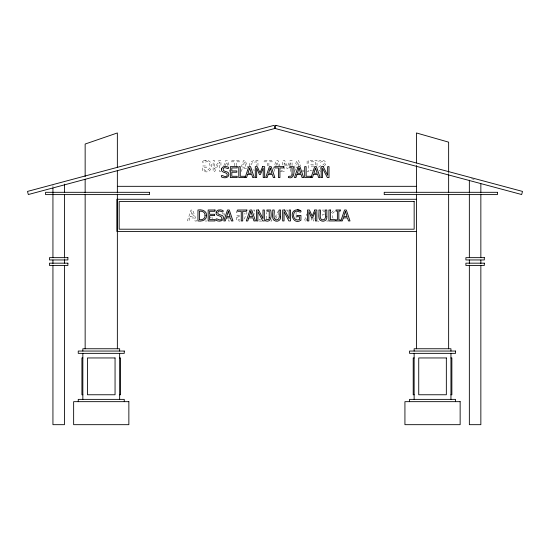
<?xml version="1.0" encoding="UTF-8"?>
<svg xmlns="http://www.w3.org/2000/svg" width="550" height="550" viewBox="0 0 550 550"><rect width="100%" height="100%" fill="white"/><g stroke="black" fill="none" stroke-linecap="round" stroke-linejoin="round"><path stroke-width="0.41" stroke-dasharray="2.75 2.06" d="M249.343 166.017C248.978 161.384 254.21 159.741 257.964 160.538L257.964 165.591M250.958 164.828L252.519 162.449L256.513 161.789L256.513 166.011M241.312 171.476L242.309 168.424L246.482 168.424L247.232 170.713M274.024 171.476L274.766 169.187M294.635 171.476L295.625 168.424M306.659 218.721L305.917 221.011L304.384 221.011L306.749 213.978M225.39 165.708L226.593 162.023L228.278 167.179M275.901 165.708L277.111 162.023L278.314 165.708M223.816 166.011L225.658 160.538L227.452 160.538L229.295 166.011M241.361 166.787L243.464 160.538L245.259 160.538L247.631 167.571M273.281 169.132L276.176 160.538L277.97 160.538L279.812 166.011M294.154 168.355L296.787 160.538L298.581 160.538L300.424 166.011M244.434 218.989L245.156 216.844L244.881 213.166M275.11 217.291L278.41 210.794M275.763 218.838L278.362 213.758M320.327 167.523L320.162 169.331M331.347 212.795L332.984 210.939L334.482 210.306M237.146 212.114L236.459 212.575L236.459 210.815M324.349 166.045L325.806 164.072L325.27 161.721A3.486 3.486 0 0 0 323.641 160.566L321.282 160.387L318.918 161.047C317.934 165.014 322.836 159.28 324.184 162.621C325.112 166.616 317.247 164.409 318.56 169.001M334.538 211.681C331.966 212.712 331.691 216.384 333.135 218.439M203.459 160.951L202.73 161.281C201.506 165.399 208.766 158.235 209.763 164.175C211.221 167.716 207.948 171.999 204.126 170.081L204.126 167.255L206.649 167.255L206.649 165.976L202.682 165.976L202.682 170.748C213.455 176.921 214.734 156.269 203.459 160.951A7.012 7.012 0 0 1 206.305 160.339M270.854 221.107L271.844 220.956L271.762 219.567M261.614 221.176L259.009 220.99M317.701 221.21L318.801 221.148M313.885 166.121L310.537 166.121L310.537 164.828L315.556 164.828L315.556 161.831L310.173 161.831L310.173 160.538L317.013 160.538L317.013 165.591M298.561 167.179L296.031 167.179L297.722 162.023L299.399 167.179M302.232 170.184L303.861 170.184M312.476 170.184L310.173 170.184L310.173 171.476M220.935 171.476L219.581 171.476L219.581 162.044L214.748 171.476L213.118 171.476L213.118 160.538L214.472 160.538L214.472 169.201L218.873 160.538L220.935 160.538L220.935 167.269M280.184 171.476L281.655 171.476L281.132 169.916M302.266 171.476L303.841 171.476M306.996 171.476L308.571 171.476L308.571 160.538L307.113 160.538L307.113 165.364M246.847 210.072L248.201 210.072M253.289 210.072L254.671 210.072L254.671 214.28M286.158 210.072L287.354 210.072L288.145 212.417M324.913 210.072L322.348 210.072L322.348 211.365L324.658 211.365M324.39 214.363L322.712 214.363L322.712 215.655L324.39 215.655M239.587 215.511L236.411 215.511L236.411 220.282L240.048 221.224M239.539 216.789L237.854 216.789L237.854 219.615L240.109 219.966M205.26 221.011L206.841 221.011M229.886 221.011L228.525 221.011L228.525 218.439M326.624 221.011L328.329 221.011M260.714 220L259.029 219.491M254.492 170.191L253.014 169.854M471.522 178.716L474.629 179.548M320.678 171.421L319.069 170.204M222.599 213.015L223.231 214.438M223.85 213.118L224.84 215.401M312.757 218.666L313.548 221.011L312.077 221.011L311.087 217.958M229.178 169.95L229.673 171.476M314.112 219.161L313.851 217.896M212.211 218.659L211.97 216.934M266.729 218.845L266.674 212.506M210.512 216.899L210.574 217.958M448.642 172.164L448.642 173.876M296.086 212.169L296.086 214.583M296.086 215.387L296.086 218.597M292.064 165.591L292.064 160.538L290.084 160.538L287.347 166.629L284.714 160.538L282.693 160.538L282.693 165.591M290.702 165.481L290.702 162.051L287.877 168.465L286.997 168.465L284.144 162.051L284.144 165.481M290.702 168.905L290.702 171.476M284.144 166.334L284.144 171.476L282.693 171.476L282.693 168.953M268.895 165.853L268.895 161.831L272.566 161.831L272.566 160.538L263.773 160.538L263.773 161.831L267.444 161.831L267.444 167.461M246.847 211.757L246.847 214.28M236.191 165.853L236.191 161.831L239.862 161.831L239.862 160.538L231.062 160.538L231.062 161.831L234.733 161.831L234.733 165.853M52.938 185.46L52.938 187.179M189.874 217.958L188.884 221.011L187.344 221.011L191.036 210.072L192.823 210.072L196.515 221.011L195.044 221.011L194.054 217.958L189.874 217.958M191.964 211.558L190.279 216.714L193.648 216.714L191.964 211.558M244.399 162.023L242.708 167.179L246.084 167.179L244.399 162.023"/><path stroke-width="0.82" d="M297.316 209.804C287.952 210.059 292.806 225.892 300.933 220.213L300.933 215.442L296.966 215.442L296.966 216.721L299.496 216.721L299.496 219.546C295.673 221.464 292.401 217.174 293.851 213.641C294.855 207.701 302.115 214.857 300.891 210.746L297.316 209.804A7.012 7.012 0 0 1 300.163 210.409M117.356 186.326L416.433 186.326M416.433 199.265L116.896 199.265L116.896 231.474L416.433 231.474M82.844 357.954L81.922 357.954L81.922 394.763L82.844 394.763M119.652 357.954L120.574 357.954L120.574 394.763L119.652 394.763M414.136 357.954L413.215 357.954L413.215 394.763L414.136 394.763M450.945 357.954L451.866 357.954L451.866 394.763L450.945 394.763M480.851 183.789L480.851 192.356M480.851 194.074L480.851 257.51M480.851 260.081L480.851 263.512M480.851 265.224L480.851 424.676L469.349 424.676L469.349 265.134M469.349 180.221L469.349 193.091M469.349 194.803L469.349 257.414M469.349 259.992L469.349 263.423M455.544 401.665L455.544 399.369L409.53 399.369L409.53 401.665M450.945 351.051L450.945 348.755L414.136 348.755L414.136 351.051M450.945 353.354L450.945 399.369M448.642 172.164L448.642 142.154L416.433 132.956L416.433 162.999M448.642 174.735L448.642 192.734M448.642 194.446L448.642 348.755M416.433 165.495L416.433 192.899M416.433 194.611L416.433 348.755M414.136 353.354L414.136 399.369M124.259 401.665L124.259 399.369L78.244 399.369L78.244 401.665M119.652 351.051L119.652 348.755L82.844 348.755L82.844 351.051M119.652 353.354L119.652 399.369M117.356 167.207L117.356 132.956L85.147 144.038L85.147 176.584M117.356 170.631L117.356 192.899M117.356 194.611L117.356 348.755M85.147 179.156L85.147 192.857M85.147 194.576L85.147 348.755M82.844 353.354L82.844 399.369M64.439 184.099L64.439 192.692M64.439 194.411L64.439 257.991M64.439 259.71L64.439 263.147M64.439 265.726L64.439 424.676L52.938 424.676L52.938 265.196M52.938 188.038L52.938 257.482M52.938 260.054L52.938 263.484M280.596 216.831C281.036 219.601 278.389 221.801 275.736 221.107C270.779 220.131 273.288 213.214 272.683 210.004L274.141 210.004C275.014 212.637 272.016 219.532 276.636 219.924C281.256 219.526 278.272 212.651 279.139 210.004L280.596 210.004L280.596 216.831M326.837 216.831C327.278 219.601 324.631 221.801 321.977 221.107C317.02 220.131 319.529 213.214 318.924 210.004L320.375 210.004C321.255 212.637 318.257 219.532 322.877 219.924C327.498 219.526 324.514 212.651 325.38 210.004L326.837 210.004L326.837 216.831M269.218 217.546C270.229 221.382 264.708 218.075 265.506 220.88C272.064 223.004 271.521 213.847 270.669 210.004L266.901 210.004L266.901 211.166L269.218 211.166L269.218 217.546M292.057 174.192C293.088 178.049 287.416 174.708 288.351 177.526C294.91 179.651 294.367 170.493 293.514 166.65L289.747 166.65L289.747 167.805L292.057 167.805L292.057 174.192M205.067 215.462C205.446 218.646 202.125 220.213 199.409 219.691L199.409 211.255C202.104 210.746 205.404 212.307 205.067 215.462M216.205 212.3C214.871 216.92 222.771 214.796 221.829 218.797C220.371 222.365 215.043 216.143 216.061 220.289C218.536 221.815 223.396 221.512 223.499 217.827C223.933 213.792 216.851 215.999 217.807 212.087C219.154 208.746 224.056 214.479 223.073 210.512L220.715 209.853L218.35 210.031A3.486 3.486 0 0 0 216.721 211.179L216.205 212.3M221.567 168.939C220.241 173.566 228.14 171.435 227.198 175.443C225.741 179.011 220.413 172.782 221.423 176.928C223.905 178.454 228.759 178.159 228.869 174.474C229.302 170.438 222.214 172.638 223.176 168.726C224.524 165.385 229.426 171.126 228.442 167.152L226.077 166.492L223.719 166.678A3.486 3.486 0 0 0 222.09 167.826L221.567 168.939M206.58 215.483C206.862 220.165 201.719 221.684 197.959 220.942L197.959 210.004C201.712 209.206 206.951 210.849 206.58 215.483M275.832 125.324L275 128.439L28.332 194.535L27.5 191.421L274.168 125.324L275 128.439L521.668 194.535L522.5 191.421L275.832 125.324M226.263 217.883L225.266 220.942L223.802 220.942L227.487 210.004L229.281 210.004L232.966 220.942L231.433 220.942L230.443 217.883L226.263 217.883M247.555 174.529L246.565 177.588L238.789 177.588L238.789 166.65L240.247 166.65L240.247 176.289L245.128 176.289L245.128 177.588L248.779 166.65L250.573 166.65L254.258 177.588L252.725 177.588L251.735 174.529L247.555 174.529M248.765 217.883L247.775 220.942L246.304 220.942L249.996 210.004L251.783 210.004L255.475 220.942L253.935 220.942L252.945 217.883L248.765 217.883M268.166 174.529L267.176 177.588L265.705 177.588L269.39 166.65L271.184 166.65L274.869 177.588L273.336 177.588L272.346 174.529L268.166 174.529M296.938 174.529L295.948 177.588L294.477 177.588L298.162 166.65L299.956 166.65L303.641 177.588L302.108 177.588L301.118 174.529L296.938 174.529M313.445 174.529L312.448 177.588L304.679 177.588L304.679 166.65L306.137 166.65L306.137 176.289L311.018 176.289L311.018 177.588L314.669 166.65L316.463 166.65L320.148 177.588L318.615 177.588L317.625 174.529L313.445 174.529M343.296 217.883L342.306 220.942L340.835 220.942L344.52 210.004L346.314 210.004L349.999 220.942L348.466 220.942L347.476 217.883L343.296 217.883M228.346 211.489L226.662 216.645L230.038 216.645L228.346 211.489M249.638 168.128L247.961 173.284L251.329 173.284L249.638 168.128M250.855 211.489L249.171 216.645L252.539 216.645L250.855 211.489M270.249 168.128L268.572 173.284L271.941 173.284L270.249 168.128M299.021 168.128L297.344 173.284L300.712 173.284L299.021 168.128M315.528 168.128L313.844 173.284L317.219 173.284L315.528 168.128M345.379 211.489L343.702 216.645L347.071 216.645L345.379 211.489M262.646 166.65L260.012 172.734L257.276 166.65L255.296 166.65L255.296 177.588L256.657 177.588L256.657 168.162L259.483 174.57L260.363 174.57L263.216 168.162L263.216 177.588L264.667 177.588L264.667 166.65L262.646 166.65M314.82 210.004L312.18 216.095L309.451 210.004L307.464 210.004L307.464 220.942L308.825 220.942L308.825 211.516L311.651 217.931L312.531 217.931L315.384 211.516L315.384 220.942L316.834 220.942L316.834 210.004L314.82 210.004M237.188 166.65L230.347 166.65L230.347 177.588L237.188 177.588L237.188 176.289L231.804 176.289L231.804 172.233L236.823 172.233L236.823 170.94L231.804 170.94L231.804 167.942L237.188 167.942L237.188 166.65M283.587 166.65L274.794 166.65L274.794 167.942L278.465 167.942L278.465 177.588L279.916 177.588L279.916 167.942L283.587 167.942L283.587 166.65M323.249 166.65L321.186 166.65L321.186 177.588L322.541 177.588L322.541 168.156L327.374 177.588L329.01 177.588L329.01 166.65L327.649 166.65L327.649 175.306L323.249 166.65M149.566 192.308L45.574 192.308L45.574 194.611L149.566 194.611L149.566 192.308M497.413 192.308L384.223 192.308L384.223 194.611L497.413 194.611L497.413 192.308M414.157 201.541L119.171 201.541L119.171 229.199L414.157 229.199L414.157 201.541M215.002 210.004L208.161 210.004L208.161 220.942L215.002 220.942L215.002 219.649L209.619 219.649L209.619 215.586L214.631 215.586L214.631 214.294L209.619 214.294L209.619 211.296L215.002 211.296L215.002 210.004M246.386 210.004L237.586 210.004L237.586 211.296L241.258 211.296L241.258 220.942L242.715 220.942L242.715 211.296L246.386 211.296L246.386 210.004M258.576 210.004L256.506 210.004L256.506 220.942L257.868 220.942L257.868 211.509L262.701 220.942L264.33 220.942L264.33 210.004L262.976 210.004L262.976 218.666L258.576 210.004M284.742 210.004L282.679 210.004L282.679 220.942L284.041 220.942L284.041 211.509L288.874 220.942L290.503 220.942L290.503 210.004L289.142 210.004L289.142 218.666L284.742 210.004M330.378 210.004L328.921 210.004L328.921 220.942L335.259 220.942L335.259 219.649L330.378 219.649L330.378 210.004M340.223 210.004L335.981 210.004L335.981 211.117L337.377 211.117L337.377 219.828L335.981 219.828L335.981 220.942L340.223 220.942L340.223 219.828L338.827 219.828L338.827 211.117L340.223 211.117L340.223 210.004M67.891 257.647L49.486 257.647L49.486 259.951L67.891 259.951L67.891 257.647M484.303 257.647L465.898 257.647L465.898 259.951L484.303 259.951L484.303 257.647M67.891 263.168L49.486 263.168L49.486 265.471L67.891 265.471L67.891 263.168M484.303 263.168L465.898 263.168L465.898 265.471L484.303 265.471L484.303 263.168M124.259 351.051L78.244 351.051L78.244 353.354L124.259 353.354L124.259 351.051M455.544 351.051L409.53 351.051L409.53 353.354L455.544 353.354L455.544 351.051M115.053 357.954L87.443 357.954L87.443 394.763L115.053 394.763L115.053 357.954M446.339 357.954L418.736 357.954L418.736 394.763L446.339 394.763L446.339 357.954M128.858 401.665L73.645 401.665L73.645 424.676L128.858 424.676L128.858 401.665M460.144 401.665L404.931 401.665L404.931 424.676L460.144 424.676L460.144 401.665"/></g></svg>
